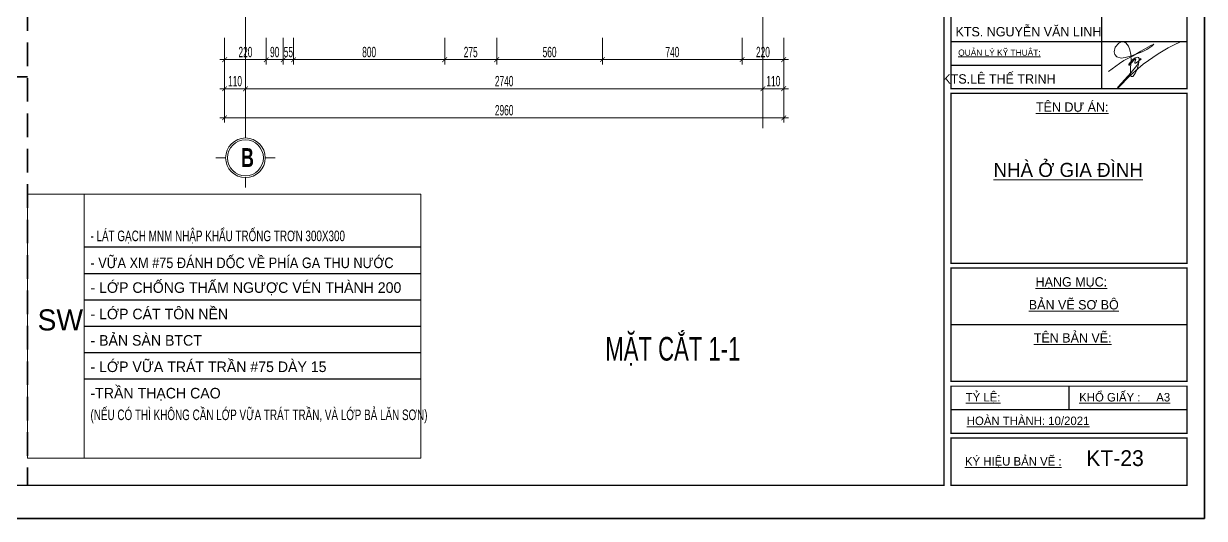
# Model space of a CAD drawing. Header units: millimetres. Extents: x 1336014 to 2939047, y -333549 to -60566.
# Drawn here: x 1420808 to 1427059, y -206472 to -203853 of the extents above; entities that cross this region are included whole.
import ezdxf
from ezdxf.enums import TextEntityAlignment as Align

# ---------------------------------------------------------------- set-up
doc = ezdxf.new("R2010")
doc.units = ezdxf.units.MM
doc.header["$MEASUREMENT"] = 0
doc.linetypes.add('CENTER2', pattern=[1.125, 0.75, -0.125, 0.125, -0.125])
doc.linetypes.add('HIDDEN', pattern=[0.375, 0.25, -0.125])
for name, color, linetype, lineweight in [('05.Text', 253, 'Continuous', 18), ('08.Dim', 156, 'Continuous', 15), ('10.truc', 250, 'CENTER2', 20), ('11.Khung bo', 32, 'Continuous', 50), ('12.Khung', 36, 'Continuous', 25), ('CCA - TUONG', 7, 'Continuous', 35), ('Thay', 253, 'Continuous', 9)]:
    doc.layers.add(name, color=color, linetype=linetype, lineweight=lineweight)
doc.layers.add('HATCH', color=250, linetype='Continuous')
doc.layers.add('text', color=7, linetype='Continuous')
doc.layers.add('Tpl_Bound', color=1, linetype='Continuous', plot=False)
doc.styles.add('ATVANH', font='')
doc.styles.add('AVANTHB', font='')
doc.styles.add('TT5_Ghi chu 1', font='', dxfattribs={"width": 0.7, "height": 240})
doc.styles.add('TT5_Text Dim', font='hoatbif.shx', dxfattribs={"width": 0.6})
doc.styles.add('VnAvantH', font='')
doc.styles.get('ATVANH').set_extended_font_data('.VnAvantH')
doc.styles.get('AVANTHB').set_extended_font_data('.VnAvantH', bold=True)
doc.styles.get('TT5_Ghi chu 1').set_extended_font_data('.VnBlackH')
doc.styles.get('VnAvantH').set_extended_font_data('.VnAvantH')
doc.dimstyles.new('TT5_Dim 1-25', dxfattribs={"dimscale": 25, "dimtxt": 2.2, "dimasz": 1, "dimexe": 1, "dimexo": 0, "dimgap": 0.5, "dimtad": 1, "dimdec": 0, "dimzin": 0, "dimdsep": 46, "dimtxsty": 'TT5_Text Dim', "dimblk": 'ARCHTICK', "dimcen": 0, "dimdle": 1, "dimclrd": 256, "dimclre": 256, "dimclrt": 1, "dimadec": 0, "dimazin": 0, "dimtfac": 0.015, "dimtdec": 0, "dimtix": 1, "dimtmove": 2, "dimatfit": 3, "dimldrblk": 'DOT', "dimfxl": 1, "dimtolj": 1, "dimtzin": 0, "dimlwd": -1, "dimlwe": -1, "dimarcsym": 1})

# ---------------------------------------------------------------- blocks, each defined once
blk = doc.blocks.new('100')
at = {"layer": '05.Text'}
blk.add_lwpolyline([(1899552, -936475), (1899782, -936308), (1899876, -936245), (1900054, -936151), (1900231, -936047), (1900445, -935926), (1900508, -935900), (1900466, -935942), (1900362, -936010), (1900262, -936062), (1900110, -936118), (1900012, -936151), (1899902, -936177), (1899819, -936193), (1899725, -936167), (1899683, -936120), (1899667, -936057), (1899693, -935958), (1899766, -935879), (1899840, -935843), (1899913, -935869), (1899970, -935937), (1900001, -936015), (1900022, -936120), (1900028, -936245), (1900017, -936396), (1900017, -936501), (1900017, -936564), (1900038, -936584), (1900064, -936584), (1900111, -936522), (1900153, -936428), (1900184, -936318), (1900200, -936235), (1900200, -936198), (1900184, -936177), (1900153, -936172), (1900116, -936188), (1900064, -936224), (1899981, -936323), (1899981, -936339), (1899996, -936339), (1900095, -936229), (1900122, -936208), (1900128, -936217), (1900106, -936276), (1900106, -936297), (1900122, -936302), (1900158, -936282), (1900221, -936229), (1900242, -936214), (1900231, -936199), (1900212, -936214), (1900197, -936249), (1900148, -936349), (1900028, -936501), (1899751, -936804), (1899740, -936825), (1899751, -936825), (1900017, -936553), (1900283, -936323), (1900602, -936099), (1900811, -935973), (1900994, -935885), (1901051, -935864), (1901051, -935864)], dxfattribs=at)
blk.add_lwpolyline([(1899552, -936475), (1899782, -936308), (1899876, -936245), (1900054, -936151), (1900231, -936047), (1900445, -935926), (1900508, -935900), (1900466, -935942), (1900362, -936010), (1900262, -936062), (1900110, -936118), (1900012, -936151), (1899902, -936177), (1899819, -936193), (1899725, -936167), (1899683, -936120), (1899667, -936057), (1899693, -935958), (1899766, -935879), (1899840, -935843), (1899913, -935869), (1899970, -935937), (1900001, -936015), (1900022, -936120), (1900028, -936245), (1900017, -936396), (1900017, -936501), (1900017, -936564), (1900038, -936584), (1900064, -936584), (1900111, -936522), (1900153, -936428), (1900184, -936318), (1900200, -936235), (1900200, -936198), (1900184, -936177), (1900153, -936172), (1900116, -936188), (1900064, -936224), (1899981, -936323), (1899981, -936339), (1899996, -936339), (1900095, -936229), (1900122, -936208), (1900128, -936217), (1900106, -936276), (1900106, -936297), (1900122, -936302), (1900158, -936282), (1900221, -936229), (1900242, -936214), (1900231, -936199), (1900212, -936214), (1900197, -936249), (1900148, -936349), (1900028, -936501), (1899751, -936804), (1899740, -936825), (1899751, -936825), (1900017, -936553), (1900283, -936323), (1900602, -936099), (1900811, -935973), (1900994, -935885), (1901051, -935864), (1901051, -935864)], dxfattribs=at)
blk.add_lwpolyline([(1899552, -936475), (1899782, -936308), (1899876, -936245), (1900054, -936151), (1900231, -936047), (1900445, -935926), (1900508, -935900), (1900466, -935942), (1900362, -936010), (1900262, -936062), (1900110, -936118), (1900012, -936151), (1899902, -936177), (1899819, -936193), (1899725, -936167), (1899683, -936120), (1899667, -936057), (1899693, -935958), (1899766, -935879), (1899840, -935843), (1899913, -935869), (1899970, -935937), (1900001, -936015), (1900022, -936120), (1900028, -936245), (1900017, -936396), (1900017, -936501), (1900017, -936564), (1900038, -936584), (1900064, -936584), (1900111, -936522), (1900153, -936428), (1900184, -936318), (1900200, -936235), (1900200, -936198), (1900184, -936177), (1900153, -936172), (1900116, -936188), (1900064, -936224), (1899981, -936323), (1899981, -936339), (1899996, -936339), (1900095, -936229), (1900122, -936208), (1900128, -936217), (1900106, -936276), (1900106, -936297), (1900122, -936302), (1900158, -936282), (1900221, -936229), (1900242, -936214), (1900231, -936199), (1900212, -936214), (1900197, -936249), (1900148, -936349), (1900028, -936501), (1899751, -936804), (1899740, -936825), (1899751, -936825), (1900017, -936553), (1900283, -936323), (1900602, -936099), (1900811, -935973), (1900994, -935885), (1901051, -935864), (1901051, -935864)], dxfattribs=at)
at = {"layer": '11.Khung bo', "const_width": 26.7}
for points in [[(1860913, -945240), (1860913, -916940), (1896063, -916940), (1896063, -945240)], [(1860913, -945240), (1860913, -916940), (1896063, -916940), (1896063, -945240)], [(1860913, -945240), (1860913, -916940), (1896063, -916940), (1896063, -945240)], [(1896213, -936840), (1901213, -936840), (1901213, -929840), (1896213, -929840)], [(1896213, -936840), (1901213, -936840), (1901213, -929840), (1896213, -929840)], [(1896213, -936840), (1901213, -936840), (1901213, -929840), (1896213, -929840)], [(1896213, -940540), (1901213, -940540), (1901213, -936940), (1896213, -936940)], [(1896213, -940540), (1901213, -940540), (1901213, -936940), (1896213, -936940)], [(1896213, -940540), (1901213, -940540), (1901213, -936940), (1896213, -936940)], [(1896213, -943040), (1901213, -943040), (1901213, -940640), (1896213, -940640)], [(1896213, -943040), (1901213, -943040), (1901213, -940640), (1896213, -940640)], [(1896213, -943040), (1901213, -943040), (1901213, -940640), (1896213, -940640)], [(1896213, -944140), (1901213, -944140), (1901213, -943140), (1896213, -943140)], [(1896213, -944140), (1901213, -944140), (1901213, -943140), (1896213, -943140)], [(1896213, -944140), (1901213, -944140), (1901213, -943140), (1896213, -943140)], [(1896213, -945240), (1901213, -945240), (1901213, -944240), (1896213, -944240)], [(1896213, -945240), (1901213, -945240), (1901213, -944240), (1896213, -944240)], [(1896213, -945240), (1901213, -945240), (1901213, -944240), (1896213, -944240)]]:
    blk.add_lwpolyline(points, close=True, dxfattribs=at)
at = {"layer": '12.Khung'}
for p, q in [((1899399, -929840), (1899399, -936840)), ((1899399, -929840), (1899399, -936840)), ((1899399, -929840), (1899399, -936840)), ((1896213, -935840), (1901213, -935840)), ((1896213, -935840), (1901213, -935840)), ((1896213, -935840), (1901213, -935840)), ((1896213, -936340), (1899399, -936340)), ((1896213, -936340), (1899399, -936340)), ((1896213, -936340), (1899399, -936340)), ((1901213, -941840), (1896213, -941840)), ((1901213, -941840), (1896213, -941840)), ((1901213, -941840), (1896213, -941840)), ((1898713, -943640), (1898713, -943140)), ((1898713, -943640), (1898713, -943140)), ((1898713, -943640), (1898713, -943140)), ((1901213, -943640), (1896213, -943640)), ((1901213, -943640), (1896213, -943640)), ((1901213, -943640), (1896213, -943640))]:
    blk.add_line(p, q, dxfattribs=at)
blk.add_lwpolyline([(1901579, -945940), (1901579, -916240), (1859580, -916240), (1859580, -945940)], close=True, dxfattribs=at)
blk.add_lwpolyline([(1901579, -945940), (1901579, -916240), (1859580, -916240), (1859580, -945940)], close=True, dxfattribs=at)
blk.add_lwpolyline([(1901579, -945940), (1901579, -916240), (1859580, -916240), (1859580, -945940)], close=True, dxfattribs=at)
at = {"layer": '05.Text', "style": 'VnAvantH'}
for s, p in [('KTS. NGUYÔN V¡N LINH', (1899398, -935733)), ('KTS.lª thÕ trinh', (1898428, -936733))]:
    blk.add_text(s, height=198, dxfattribs=at).set_placement(p, align=Align.RIGHT)
for s, height, p in [('%%Uqu¶n lý kü thuËt:', 132, (1896366, -936143)), ('%%Utªn Dù ¸N:', 198, (1898013, -937329)), ('%%Unhµ ë gia ®×nh', 297, (1897112, -938709)), ('%%Uh¹ng môc:', 198, (1898005, -941030)), ('%%Uh¹ng môc:', 198, (1898005, -941030)), ('%%Uh¹ng môc:', 198, (1898005, -941030)), ('%%Ub¶n vÏ s¬ bé', 198, (1897861, -941515)), ('%%Ub¶n vÏ s¬ bé', 198, (1897861, -941515)), ('%%Ub¶n vÏ s¬ bé', 198, (1897861, -941515)), ('%%Utªn b¶n vÏ:', 198, (1897966, -942216)), ('%%Utªn b¶n vÏ:', 198, (1897966, -942216)), ('%%Utªn b¶n vÏ:', 198, (1897966, -942216)), ('%%Utû lÖ:', 180, (1896525, -943464)), ('%%UKHæ GIÊY :     A3', 180, (1898928, -943464)), ('%%Uhoµn thµnh: 10/2021', 180, (1896548, -943964)), ('%%Uký hiÖu b¶n vÏ :', 180, (1896508, -944823))]:
    blk.add_text(s, height=height, dxfattribs=at).set_placement(p)
blk = doc.blocks.new('_ARCHTICK')
at = {"const_width": 0.15}
blk.add_lwpolyline([(-0.5, -0.5), (0.5, 0.5)], dxfattribs=at)
blk = doc.blocks.new('*D1733')
at = {"layer": '08.Dim', "transparency": 16777216}
for p, q in [((1424611.8, -203929), (1424611.8, -204069)), ((1424831.8, -203929), (1424831.8, -204069)), ((1424856.8, -204044), (1424586.8, -204044))]:
    blk.add_line(p, q, dxfattribs=at)
at = {"layer": 'Defpoints', "color": 0, "transparency": 16777216}
for p in [(1424611.8, -203929), (1424831.8, -203929), (1424611.8, -204044)]:
    blk.add_point(p, dxfattribs=at)
at = {"layer": '08.Dim', "transparency": 16777216, "xscale": 25, "yscale": 25, "zscale": 25, "rotation": 180}
blk.add_blockref('_ARCHTICK', (1424611.8, -204044), dxfattribs=at)
at = {"layer": '08.Dim', "transparency": 16777216, "xscale": 25, "yscale": 25, "zscale": 25}
blk.add_blockref('_ARCHTICK', (1424831.8, -204044), dxfattribs=at)
at = {"layer": '08.Dim', "color": 1, "transparency": 16777216, "insert": (1424721.8, -204004), "char_height": 55, "attachment_point": 5, "style": 'TT5_Text Dim'}
blk.add_mtext('\\A1;220', dxfattribs=at)
blk = doc.blocks.new('_DOT')
blk.add_line((-0.5, 0), (-1, 0))
at = {"const_width": 0.5}
blk.add_lwpolyline([(-0.25, 0, 1), (0.25, 0, 1)], format="xyb", close=True, dxfattribs=at)
blk = doc.blocks.new('*D1734')
at = {"layer": '08.Dim', "transparency": 16777216}
for p, q in [((1423872.3, -203929), (1423872.3, -204069)), ((1424611.8, -203929), (1424611.8, -204069)), ((1424636.8, -204044), (1423847.3, -204044))]:
    blk.add_line(p, q, dxfattribs=at)
at = {"layer": 'Defpoints', "color": 0, "transparency": 16777216}
for p in [(1423872.3, -203929), (1424611.8, -203929), (1423872.3, -204044)]:
    blk.add_point(p, dxfattribs=at)
at = {"layer": '08.Dim', "transparency": 16777216, "xscale": 25, "yscale": 25, "zscale": 25, "rotation": 180}
blk.add_blockref('_ARCHTICK', (1423872.3, -204044), dxfattribs=at)
at = {"layer": '08.Dim', "transparency": 16777216, "xscale": 25, "yscale": 25, "zscale": 25}
blk.add_blockref('_ARCHTICK', (1424611.8, -204044), dxfattribs=at)
at = {"layer": '08.Dim', "color": 1, "transparency": 16777216, "insert": (1424242.1, -204004), "char_height": 55, "attachment_point": 5, "style": 'TT5_Text Dim'}
blk.add_mtext('\\A1;740', dxfattribs=at)
blk = doc.blocks.new('*D1735')
at = {"layer": '08.Dim', "transparency": 16777216}
for p, q in [((1423312.2, -203929), (1423312.2, -204069)), ((1423872.3, -203929), (1423872.3, -204069)), ((1423897.3, -204044), (1423287.2, -204044))]:
    blk.add_line(p, q, dxfattribs=at)
at = {"layer": 'Defpoints', "color": 0, "transparency": 16777216}
for p in [(1423312.2, -203929), (1423872.3, -203929), (1423312.2, -204044)]:
    blk.add_point(p, dxfattribs=at)
at = {"layer": '08.Dim', "transparency": 16777216, "xscale": 25, "yscale": 25, "zscale": 25, "rotation": 180}
blk.add_blockref('_ARCHTICK', (1423312.2, -204044), dxfattribs=at)
at = {"layer": '08.Dim', "transparency": 16777216, "xscale": 25, "yscale": 25, "zscale": 25}
blk.add_blockref('_ARCHTICK', (1423872.3, -204044), dxfattribs=at)
at = {"layer": '08.Dim', "color": 1, "transparency": 16777216, "insert": (1423592.2, -204004), "char_height": 55, "attachment_point": 5, "style": 'TT5_Text Dim'}
blk.add_mtext('\\A1;560', dxfattribs=at)
blk = doc.blocks.new('*D1736')
at = {"layer": '08.Dim', "transparency": 16777216}
for p, q in [((1423036.9, -203929), (1423036.9, -204069)), ((1423312.2, -203929), (1423312.2, -204069)), ((1423337.2, -204044), (1423011.9, -204044))]:
    blk.add_line(p, q, dxfattribs=at)
at = {"layer": 'Defpoints', "color": 0, "transparency": 16777216}
for p in [(1423036.9, -203929), (1423312.2, -203929), (1423036.9, -204044)]:
    blk.add_point(p, dxfattribs=at)
at = {"layer": '08.Dim', "transparency": 16777216, "xscale": 25, "yscale": 25, "zscale": 25, "rotation": 180}
blk.add_blockref('_ARCHTICK', (1423036.9, -204044), dxfattribs=at)
at = {"layer": '08.Dim', "transparency": 16777216, "xscale": 25, "yscale": 25, "zscale": 25}
blk.add_blockref('_ARCHTICK', (1423312.2, -204044), dxfattribs=at)
at = {"layer": '08.Dim', "color": 1, "transparency": 16777216, "insert": (1423174.5, -204004), "char_height": 55, "attachment_point": 5, "style": 'TT5_Text Dim'}
blk.add_mtext('\\A1;275', dxfattribs=at)
blk = doc.blocks.new('*D1737')
at = {"layer": '08.Dim', "transparency": 16777216}
for p, q in [((1422236.8, -203929), (1422236.8, -204069)), ((1423036.9, -203929), (1423036.9, -204069)), ((1423061.9, -204044), (1422211.8, -204044))]:
    blk.add_line(p, q, dxfattribs=at)
at = {"layer": 'Defpoints', "color": 0, "transparency": 16777216}
for p in [(1422236.8, -203929), (1423036.9, -203929), (1422236.8, -204044)]:
    blk.add_point(p, dxfattribs=at)
at = {"layer": '08.Dim', "transparency": 16777216, "xscale": 25, "yscale": 25, "zscale": 25, "rotation": 180}
blk.add_blockref('_ARCHTICK', (1422236.8, -204044), dxfattribs=at)
at = {"layer": '08.Dim', "transparency": 16777216, "xscale": 25, "yscale": 25, "zscale": 25}
blk.add_blockref('_ARCHTICK', (1423036.9, -204044), dxfattribs=at)
at = {"layer": '08.Dim', "color": 1, "transparency": 16777216, "insert": (1422636.9, -204004), "char_height": 55, "attachment_point": 5, "style": 'TT5_Text Dim'}
blk.add_mtext('\\A1;800', dxfattribs=at)
blk = doc.blocks.new('*D1738')
at = {"layer": '08.Dim', "transparency": 16777216}
for p, q in [((1421871.8, -203929), (1421871.8, -204069)), ((1422091.8, -203929), (1422091.8, -204069)), ((1422116.8, -204044), (1421846.8, -204044))]:
    blk.add_line(p, q, dxfattribs=at)
at = {"layer": 'Defpoints', "color": 0, "transparency": 16777216}
for p in [(1421871.8, -203929), (1422091.8, -203929), (1421871.8, -204044)]:
    blk.add_point(p, dxfattribs=at)
at = {"layer": '08.Dim', "transparency": 16777216, "xscale": 25, "yscale": 25, "zscale": 25, "rotation": 180}
blk.add_blockref('_ARCHTICK', (1421871.8, -204044), dxfattribs=at)
at = {"layer": '08.Dim', "transparency": 16777216, "xscale": 25, "yscale": 25, "zscale": 25}
blk.add_blockref('_ARCHTICK', (1422091.8, -204044), dxfattribs=at)
at = {"layer": '08.Dim', "color": 1, "transparency": 16777216, "insert": (1421981.8, -204004), "char_height": 55, "attachment_point": 5, "style": 'TT5_Text Dim'}
blk.add_mtext('\\A1;220', dxfattribs=at)
blk = doc.blocks.new('*D1739')
at = {"layer": '08.Dim', "transparency": 16777216}
for p, q in [((1421981.8, -203929), (1421981.8, -204223)), ((1424721.8, -203929), (1424721.8, -204223)), ((1424746.8, -204198), (1421956.8, -204198))]:
    blk.add_line(p, q, dxfattribs=at)
at = {"layer": 'Defpoints', "color": 0, "transparency": 16777216}
for p in [(1421981.8, -203929), (1424721.8, -203929), (1421981.8, -204198)]:
    blk.add_point(p, dxfattribs=at)
at = {"layer": '08.Dim', "transparency": 16777216, "xscale": 25, "yscale": 25, "zscale": 25, "rotation": 180}
blk.add_blockref('_ARCHTICK', (1421981.8, -204198), dxfattribs=at)
at = {"layer": '08.Dim', "transparency": 16777216, "xscale": 25, "yscale": 25, "zscale": 25}
blk.add_blockref('_ARCHTICK', (1424721.8, -204198), dxfattribs=at)
at = {"layer": '08.Dim', "color": 1, "transparency": 16777216, "insert": (1423351.8, -204158), "char_height": 55, "attachment_point": 5, "style": 'TT5_Text Dim'}
blk.add_mtext('\\A1;2740', dxfattribs=at)
blk = doc.blocks.new('*D1740')
at = {"layer": '08.Dim', "transparency": 16777216}
for p, q in [((1424721.8, -203929), (1424721.8, -204223)), ((1424831.8, -203929), (1424831.8, -204223)), ((1424856.8, -204198), (1424696.8, -204198))]:
    blk.add_line(p, q, dxfattribs=at)
at = {"layer": 'Defpoints', "color": 0, "transparency": 16777216}
for p in [(1424721.8, -203929), (1424831.8, -203929), (1424721.8, -204198)]:
    blk.add_point(p, dxfattribs=at)
at = {"layer": '08.Dim', "transparency": 16777216, "xscale": 25, "yscale": 25, "zscale": 25, "rotation": 180}
blk.add_blockref('_ARCHTICK', (1424721.8, -204198), dxfattribs=at)
at = {"layer": '08.Dim', "transparency": 16777216, "xscale": 25, "yscale": 25, "zscale": 25}
blk.add_blockref('_ARCHTICK', (1424831.8, -204198), dxfattribs=at)
at = {"layer": '08.Dim', "color": 1, "transparency": 16777216, "insert": (1424776.8, -204158), "char_height": 55, "attachment_point": 5, "style": 'TT5_Text Dim'}
blk.add_mtext('\\A1;110', dxfattribs=at)
blk = doc.blocks.new('*D1741')
at = {"layer": '08.Dim', "transparency": 16777216}
for p, q in [((1421871.8, -203929), (1421871.8, -204223)), ((1421981.8, -203929), (1421981.8, -204223)), ((1422006.8, -204198), (1421846.8, -204198))]:
    blk.add_line(p, q, dxfattribs=at)
at = {"layer": 'Defpoints', "color": 0, "transparency": 16777216}
for p in [(1421871.8, -203929), (1421981.8, -203929), (1421871.8, -204198)]:
    blk.add_point(p, dxfattribs=at)
at = {"layer": '08.Dim', "transparency": 16777216, "xscale": 25, "yscale": 25, "zscale": 25, "rotation": 180}
blk.add_blockref('_ARCHTICK', (1421871.8, -204198), dxfattribs=at)
at = {"layer": '08.Dim', "transparency": 16777216, "xscale": 25, "yscale": 25, "zscale": 25}
blk.add_blockref('_ARCHTICK', (1421981.8, -204198), dxfattribs=at)
at = {"layer": '08.Dim', "color": 1, "transparency": 16777216, "insert": (1421926.8, -204158), "char_height": 55, "attachment_point": 5, "style": 'TT5_Text Dim'}
blk.add_mtext('\\A1;110', dxfattribs=at)
blk = doc.blocks.new('*D1742')
at = {"layer": '08.Dim', "transparency": 16777216}
for p, q in [((1421871.8, -203929), (1421871.8, -204377)), ((1424831.8, -203929), (1424831.8, -204377)), ((1424856.8, -204352), (1421846.8, -204352))]:
    blk.add_line(p, q, dxfattribs=at)
at = {"layer": 'Defpoints', "color": 0, "transparency": 16777216}
for p in [(1421871.8, -203929), (1424831.8, -203929), (1421871.8, -204352)]:
    blk.add_point(p, dxfattribs=at)
at = {"layer": '08.Dim', "transparency": 16777216, "xscale": 25, "yscale": 25, "zscale": 25, "rotation": 180}
blk.add_blockref('_ARCHTICK', (1421871.8, -204352), dxfattribs=at)
at = {"layer": '08.Dim', "transparency": 16777216, "xscale": 25, "yscale": 25, "zscale": 25}
blk.add_blockref('_ARCHTICK', (1424831.8, -204352), dxfattribs=at)
at = {"layer": '08.Dim', "color": 1, "transparency": 16777216, "insert": (1423351.8, -204312), "char_height": 55, "attachment_point": 5, "style": 'TT5_Text Dim'}
blk.add_mtext('\\A1;2960', dxfattribs=at)
blk = doc.blocks.new('DANHTRUC')
for p, q in [((980383, -947347), (980383, -947137)), ((979963, -947767), (979753, -947767)), ((980803, -947767), (981013, -947767)), ((980383, -948187), (980383, -948397))]:
    blk.add_line(p, q)
for radius in [420, 380]:
    blk.add_circle((980383, -947767), radius)
blk = doc.blocks.new('*D1711')
at = {"layer": '08.Dim', "transparency": 16777216}
for p, q in [((1422181.8, -203929), (1422181.8, -204069)), ((1422236.8, -203929), (1422236.8, -204069)), ((1422181.8, -204044), (1422156.8, -204044)), ((1422236.8, -204044), (1422181.8, -204044)), ((1422236.8, -204044), (1422261.8, -204044))]:
    blk.add_line(p, q, dxfattribs=at)
at = {"layer": 'Defpoints', "color": 0, "transparency": 16777216}
for p in [(1422181.8, -203929), (1422236.8, -203929), (1422181.8, -204044)]:
    blk.add_point(p, dxfattribs=at)
at = {"layer": '08.Dim', "transparency": 16777216, "xscale": 25, "yscale": 25, "zscale": 25}
blk.add_blockref('_ARCHTICK', (1422181.8, -204044), dxfattribs=at)
at = {"layer": '08.Dim', "transparency": 16777216, "xscale": 25, "yscale": 25, "zscale": 25, "rotation": 180}
blk.add_blockref('_ARCHTICK', (1422236.8, -204044), dxfattribs=at)
at = {"layer": '08.Dim', "color": 1, "transparency": 16777216, "insert": (1422209.3, -204004), "char_height": 55, "attachment_point": 5, "style": 'TT5_Text Dim'}
blk.add_mtext('\\A1;55', dxfattribs=at)
blk = doc.blocks.new('*D1712')
at = {"layer": '08.Dim', "transparency": 16777216}
for p, q in [((1422091.8, -203929), (1422091.8, -204069)), ((1422181.8, -203929), (1422181.8, -204069)), ((1422206.8, -204044), (1422066.8, -204044))]:
    blk.add_line(p, q, dxfattribs=at)
at = {"layer": 'Defpoints', "color": 0, "transparency": 16777216}
for p in [(1422091.8, -203929), (1422181.8, -203929), (1422091.8, -204044)]:
    blk.add_point(p, dxfattribs=at)
at = {"layer": '08.Dim', "transparency": 16777216, "xscale": 25, "yscale": 25, "zscale": 25, "rotation": 180}
blk.add_blockref('_ARCHTICK', (1422091.8, -204044), dxfattribs=at)
at = {"layer": '08.Dim', "transparency": 16777216, "xscale": 25, "yscale": 25, "zscale": 25}
blk.add_blockref('_ARCHTICK', (1422181.8, -204044), dxfattribs=at)
at = {"layer": '08.Dim', "color": 1, "transparency": 16777216, "insert": (1422136.8, -204004), "char_height": 55, "attachment_point": 5, "style": 'TT5_Text Dim'}
blk.add_mtext('\\A1;90', dxfattribs=at)

msp = doc.modelspace()

# ---------------------------------------------------------------- linework, layer by layer
at = {"layer": '10.truc'}
for p, q in [((1421981.8, -199222.5), (1421981.8, -204406)), ((1424721.8, -199222.5), (1424721.8, -204406))]:
    msp.add_line(p, q, dxfattribs=at)
at = {"layer": 'CCA - TUONG', "color": 6, "linetype": 'HIDDEN', "ltscale": 500}
for p, q in [((1420828.1, -199078.6), (1420828.1, -206297.4)), ((1416892.4, -204134.5), (1420828.1, -204134.5)), ((1420828.1, -204134.5), (1416892.4, -204134.5))]:
    msp.add_line(p, q, dxfattribs=at)
at = {"layer": 'HATCH'}
for p, q in [((1421127.8, -205035.5), (1422911.1, -205035.5)), ((1421127.8, -205175.2), (1422911.1, -205175.2)), ((1421127.8, -205315), (1422911.1, -205315)), ((1421127.8, -205454.7), (1422911.1, -205454.7)), ((1421127.8, -205594.5), (1422911.1, -205594.5)), ((1421127.8, -205734.2), (1422911.1, -205734.2))]:
    msp.add_line(p, q, dxfattribs=at)
at = {"layer": 'Thay'}
msp.add_line((1421127.8, -204755.9), (1421127.8, -206153.5), dxfattribs=at)
msp.add_lwpolyline([(1420828.1, -206153.5), (1422911.1, -206153.5), (1422911.1, -204755.9), (1420828.1, -204755.9)], close=True, dxfattribs=at)
at = {"layer": 'Tpl_Bound', "color": 1}
msp.add_lwpolyline([(1416559.1, -206472.4), (1416559.1, -199047.5), (1427059, -199047.5), (1427059, -206472.4)], close=True, dxfattribs=at)

# ---------------------------------------------------------------- block references
at = {"layer": '05.Text', "yscale": 0.25, "zscale": 0.25}
for name, p, xscale in [('100', (951664.2, 30012.5), 0.25), ('DANHTRUC', (1667077.7, 32378.1), -0.25)]:
    msp.add_blockref(name, p, dxfattribs=dict(at, xscale=xscale))

# ---------------------------------------------------------------- texts
at = {"layer": '05.Text', "width": 0.7}
for s, height, style, p in [('B', 100, 'AVANTHB', (1421958.9, -204612.4)), ('MÆT C¾T 1-1', 125, 'TT5_Ghi chu 1', (1423887.4, -205637.1))]:
    msp.add_text(s, height=height, dxfattribs=dict(at, style=style)).set_placement(p)
at = {"layer": '05.Text', "style": 'VnAvantH'}
msp.add_text('KT-23', height=83.63, dxfattribs=at).set_placement((1426738.3, -206195.3), align=Align.RIGHT)
at = {"layer": 'text', "style": 'ATVANH'}
for s, width, p in [('- l¸t g¹ch MNM NHËP KHÈU TRèNG TR¥N 300x300', 0.7, (1421161.5, -205004.9)), ('- v÷a xm #75 §¸NH DèC VÒ PHÝA GA THU N¦íC', 0.9, (1421161.5, -205147.5)), ('(nÕu cã th× kh«ng cÇn líp v÷a tr¸t trÇn, vµ líp b¶ l¨n s¬n)', 0.7, (1421161.5, -205952.1))]:
    msp.add_text(s, height=55.903, dxfattribs=dict(at, width=width)).set_placement(p)
for s, height, p in [('- líp chèng thÊm NG¦îC VÐN THµNH 200', 55.903, (1421161.5, -205278.5)), ('- líp c¸t t«n nÒn', 55.903, (1421161.5, -205418.3)), ('sw', 111.81, (1420881.4, -205477.6)), ('- b¶n sµn BTCT ', 55.903, (1421161.5, -205558)), ('- líp v÷a tr¸t trÇn #75 dµy 15', 55.903, (1421161.5, -205697.8)), ('-trÇn th¹ch cao ', 55.903, (1421161.5, -205837.5))]:
    msp.add_text(s, height=height, dxfattribs=at).set_placement(p)

# ---------------------------------------------------------------- dimensions: what is measured, and where the dimension line sits
at = {"layer": '08.Dim'}
for base, p1, p2, picture, middle in [((1421871.8, -204044), (1422091.8, -203929), (1421871.8, -203929), '*D1738', (1421981.8, -204004)), ((1421871.8, -204198), (1421981.8, -203929), (1421871.8, -203929), '*D1741', (1421926.8, -204158)), ((1421871.8, -204352), (1424831.8, -203929), (1421871.8, -203929), '*D1742', (1423351.8, -204312)), ((1421981.8, -204198), (1424721.8, -203929), (1421981.8, -203929), '*D1739', (1423351.8, -204158)), ((1422091.8, -204044), (1422181.8, -203929), (1422091.8, -203929), '*D1712', (1422136.8, -204004)), ((1422181.8, -204044), (1422236.8, -203929), (1422181.8, -203929), '*D1711', (1422209.3, -204004)), ((1422236.8, -204044), (1423036.9, -203929), (1422236.8, -203929), '*D1737', (1422636.9, -204004)), ((1423036.9, -204044), (1423312.2, -203929), (1423036.9, -203929), '*D1736', (1423174.5, -204004)), ((1423312.2, -204044), (1423872.3, -203929), (1423312.2, -203929), '*D1735', (1423592.2, -204004)), ((1423872.3328894, -204044.0143166), (1424611.8328894, -203929.0143166), (1423872.3328894, -203929.0143166), '*D1734', (1424242.0828894, -204004.0143166)), ((1424611.8, -204044), (1424831.8, -203929), (1424611.8, -203929), '*D1733', (1424721.8, -204004)), ((1424721.8, -204198), (1424831.8, -203929), (1424721.8, -203929), '*D1740', (1424776.8, -204158))]:
    dim = msp.add_linear_dim(base=base, p1=p1, p2=p2, angle=180, dimstyle='TT5_Dim 1-25', dxfattribs=at)
    dim.commit()
    dim.dimension.update_dxf_attribs({"geometry": picture, "text_midpoint": middle})

doc.saveas('drawing.dxf')
